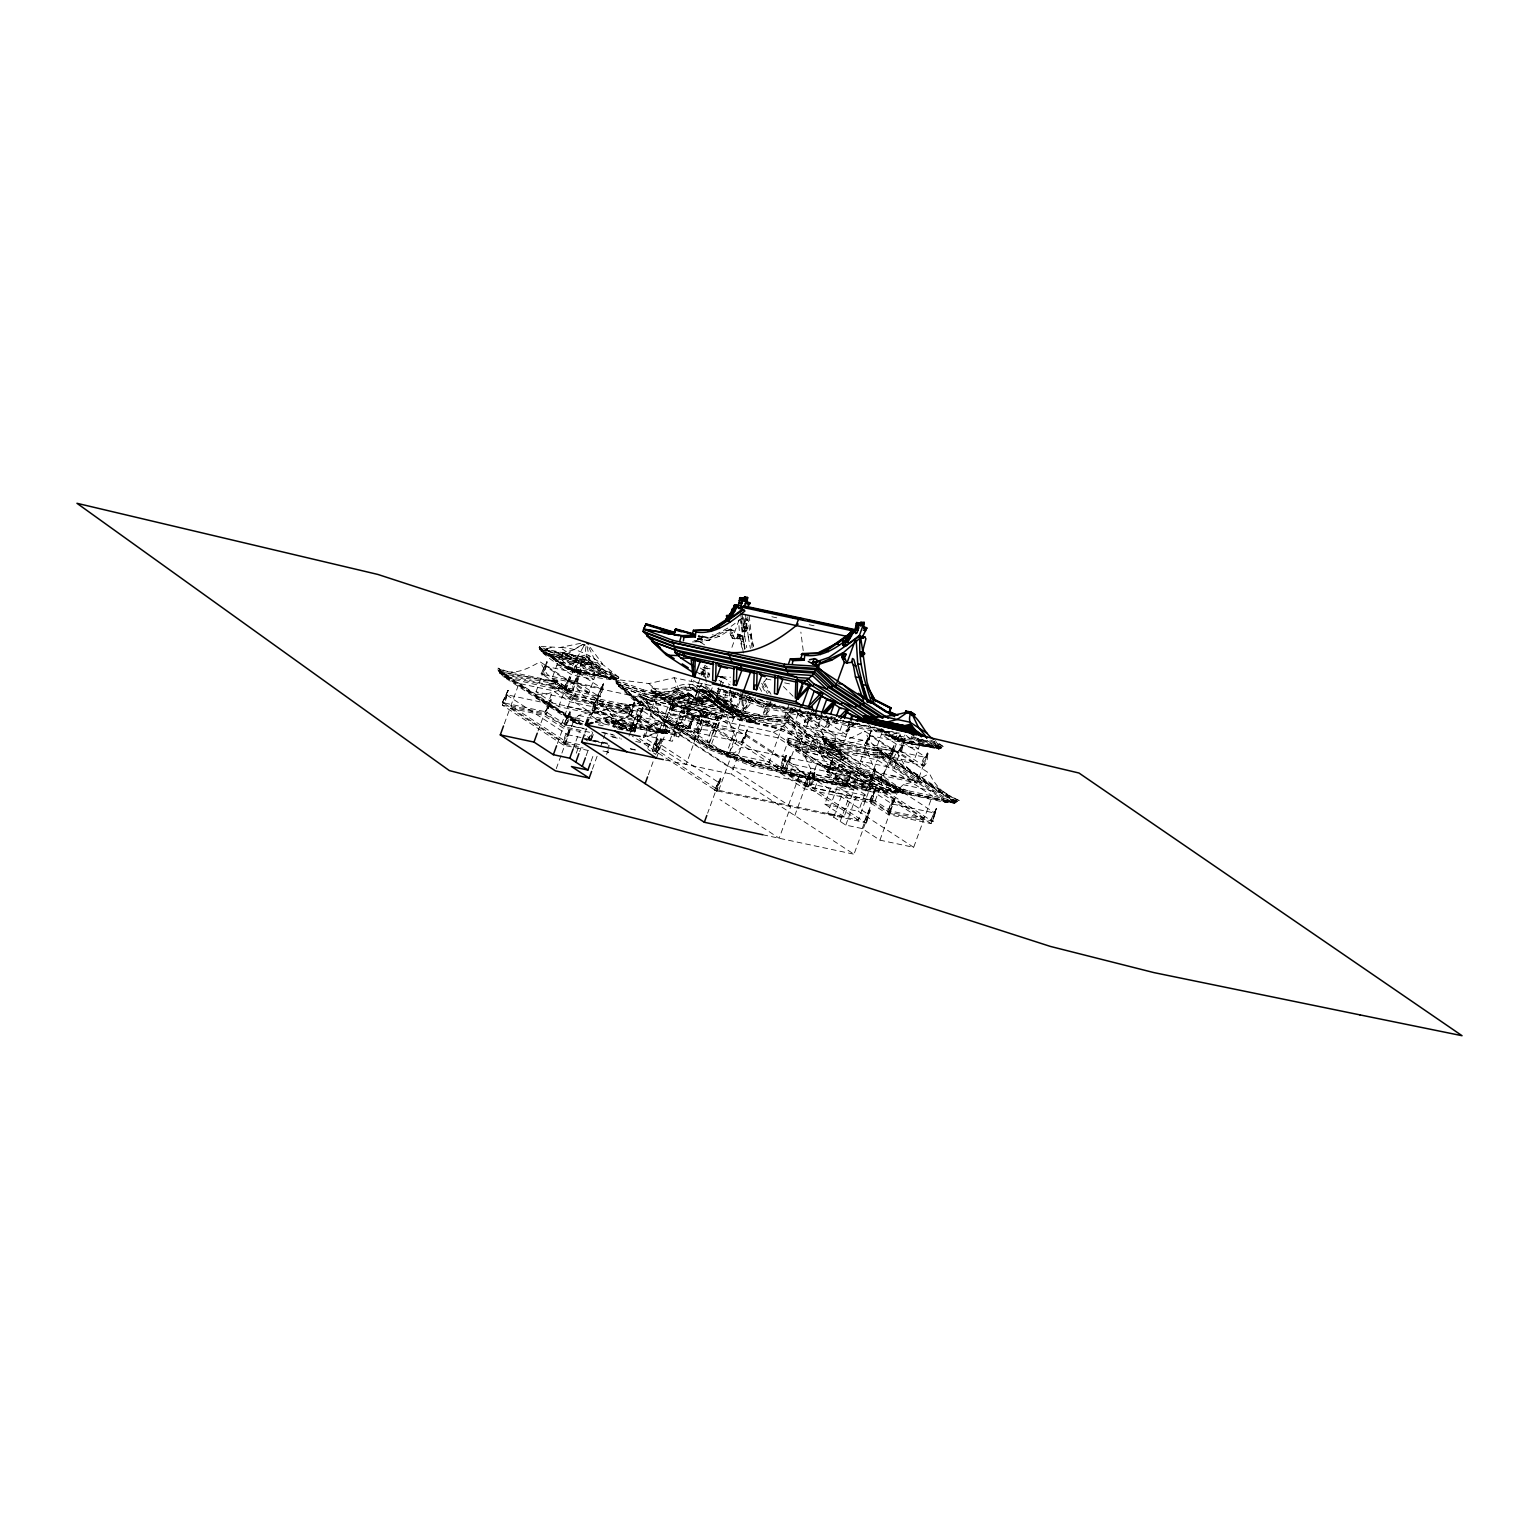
<?xml version="1.0" encoding="UTF-8"?>
<svg xmlns="http://www.w3.org/2000/svg" width="1539" height="1539" viewBox="0 0 1539 1539"><rect width="100%" height="100%" fill="white"/><g stroke="black" fill="none" stroke-linecap="round" stroke-linejoin="round"><path stroke-width="0.75" stroke-dasharray="5 3.75" d="M701.226 721.002L700.668 722.137M694.108 717.655L693.858 714.904L689.914 727.909L680.757 722.368L674.217 725.485L666.829 720.675L647.034 727.543L643.514 737.2L686.144 764.479L700.591 724.754L692.473 719.463L689.53 727.543L674.082 734.873L666.502 729.909L607.097 717.232L594.054 721.772M790.565 759.131L790.103 758.169M893.717 802.146L893.139 801.03L889.542 812.4L887.791 811.669L891.62 801.261L893.486 799.395L893.928 800.838L893.543 799.491M563.87 688.683L569.622 676.66L563.87 688.683L565.986 689.645L569.68 676.583L569.969 677.795M569.719 731.371L569.122 730.159L569.045 732.91M714.596 790.142L720.387 778.118L714.596 790.142L716.712 791.104L720.406 778.041L720.694 779.273M585.993 646.592C582.127 664.444 607.79 670.1 618.909 677.429L618.505 678.564L611.887 678.237L576.317 670.408L566.41 666.676L538.958 647.515L539.362 646.38L559.984 647.496L580.703 643.302M745.145 627.123C751.994 629.028 743.048 628.797 743.452 626.411L744.376 621.756L747.261 622.083L747.242 619.371M813.708 776.983L814.785 772.847L813.535 772.79M704.804 693.146A33.954 26.413 -56.9 0 1 718.309 702.804A50.749 39.475 -56.9 0 0 735.892 711.364L733.564 714.211A59.252 46.093 -56.9 0 1 713.038 702.457A20.276 15.775 -56.9 0 0 706.324 697.513L704.554 696.34L704.439 697.359L698.918 696.917L694.897 698.744L692.704 695.59L687.683 693.781L697.552 698.764L699.745 701.919L709.402 699.514L704.285 697.706L697.417 700.399L688.76 694.166M706.324 697.494L706.228 698.514L703.746 696.686M731.929 647.342L734.949 639.051L732.449 633.664L734.199 630.49L731.583 629.932L729.832 633.106L732.333 638.493L737.046 637.8L737.816 634.01L741.74 635.415L745.203 648.9M739.143 619.775L732.333 638.493L739.663 638.358L740.432 634.568M745.607 695.205L737.508 694.935L737.874 692.569M580.953 670.177L580.665 668.946L576.99 682.008L575.163 681.335L577.433 681.989L581.184 670.369M597.959 699.148L597.671 697.937M633.587 724.08L633.337 722.868L631.567 731.756M657.903 739.951L656.903 739.105L654.806 742.567M744.818 621.564L744.799 618.851L748.05 619.217M700.264 668.022L709.671 674.159L709.152 676.429L699.706 670.273M622.449 728.582L611.656 721.522L611.233 722.676L658.615 732.795L656.403 731.333L665.387 732.006L665.098 733.083L632.048 711.518L630.105 708.979L629.817 704.458L637.223 705.959L644.803 704.65L654.556 699.379L659.134 714L663.905 723.368L669.831 730.583L669.465 732.025L660.577 731.371L615.177 721.676L615.696 720.271L600.152 710.98L586.744 699.726L572.489 682.97L558.291 690.511L547.211 693.82L536.284 694.531L536.842 698.552L540.131 699.264L539.747 700.341L639.531 721.637L648.573 722.31L654.556 699.379L646.649 698.802L572.489 682.97L573.47 693.55L628.566 705.304L637.223 705.959M678.795 736.931L676.006 736.335L683.643 715.693L685.971 717.212L678.795 736.931L676.467 735.411L605.712 720.521L605.327 721.599L656.056 732.429L667.599 733.449L667.907 732.295L658.981 731.641L670.869 698.687C676.602 699.225 686.952 692.05 690.203 695.416L691.665 695.012L694.127 697.744M659.558 732.006L668.484 732.66L668.772 731.564L659.885 730.929L592.477 716.578L605.962 725.388M846.796 721.579L879.481 728.563L878.904 730.794L766.384 706.786L720.425 688.837L744.395 697.725L747.627 695.282M747.588 627.662L745.915 628.124L746.819 622.275L744.376 621.756M709.691 640.436L709.979 638.897M758.015 715.75L789.661 718.02L808.437 735.43L881.02 782.793L902.816 791.873C860.955 775.348 822.557 748.454 789.084 718.578L758.015 715.75L758.438 714.423L790.142 716.693L808.956 734.141L881.443 781.446L903.297 790.546L902.816 791.873C843.391 787.006 783.582 774.502 727.428 754.437C686.125 736.796 647.4 710.883 614.253 680.584L614.907 678.891L618.505 678.564L613.138 676.66L586.167 657.98L545.364 650.208L538.958 647.515L544.133 652.844L567.833 668.311L543.113 652.632L539.804 649.4L540.247 648.169M758.573 717.905L788.545 720.06L806.321 736.546L879 783.986L899.661 792.585C841.314 787.602 782.543 775.29 727.312 755.803C686.856 738.297 648.804 712.884 616.177 683.278L616.716 681.777C649.343 711.403 687.394 736.815 727.851 754.322C783.082 773.828 841.852 786.121 900.2 791.104L899.661 792.585C858.473 776.56 820.903 749.782 787.833 720.752L759.843 718.751L759.035 716.424L643.879 691.838L614.253 680.584L642.86 691.165L846.469 734.757L814.708 714.019M800.646 709.825L786.91 713.019L794.374 719.925L866.188 766.788L874.845 770.404L903.297 790.546L871.613 788.276L869.708 790.45L753.129 764.998L727.832 755.63L708.536 747.608L635.857 700.168L616.177 683.278L643.264 693.3L862.763 740.259L874.998 770.789L871.363 781.716L869.535 780.754L872.844 772.212M710.96 685.605L674.14 677.737L648.958 683.566L614.734 679.257L633.568 696.705L706.055 744.01L706.651 747.204L708.536 747.608L708.055 749.108L752.513 766.46L874.306 792.373L892.004 803.935L934.942 813.092L931.095 823.615L888.176 814.458L870.478 802.916L804.531 788.834L780.196 772.963L784.928 759.977L745.722 734.392L700.591 724.754M758.438 714.423L643.398 689.876L642.86 691.165L644.014 695.628L759.381 720.252L759.843 718.751L644.552 694.147L619.255 684.778L618.716 686.259L652.671 698.918L767.942 723.522L783.524 724.638L792.777 733.218L865.437 780.639L895.852 793.104L867.958 791.104L868.419 789.603L896.391 791.623L895.852 793.104L876.614 785.102L881.443 781.446M744.395 697.725L745.126 695.513M626.007 730.679L634.818 731.333C621.352 727.043 610.675 717.078 604.981 704.169L540.016 661.77C527.261 669.042 512.218 677.006 497.982 668.118L498.732 671.427L503.253 675.602L569.545 718.867L581.107 723.234M630.413 707.825C604.942 703.381 575.124 703.477 555.752 683.97L506.196 674.332L498.732 671.427L503.657 676.91L572.97 722.022L582.281 724.888M502.291 702.419L508.178 690.357L504.407 703.4L502.291 702.419L504.869 703.361L508.101 690.338L507.235 691.704M502.734 702.4L507.312 691.838M588.514 750.513L563.678 745.203L502.31 705.151L506.139 694.608L549.057 703.765L568.41 716.404L581.973 719.29M504.33 723.753L510.005 708.152L543.729 715.346L563.062 727.985L579.491 731.487L585.532 735.43M579.549 744.587L566.063 741.721L510.91 705.708L519.009 683.431L552.713 690.626L569.776 701.765L689.53 727.543M580.03 658.904L585.339 659.596L612.734 677.891L585.724 659.192L539.804 649.4L541.093 651.17C560.735 670.715 587.86 677.468 614.561 679.853L607.501 676.948L572.104 669.407L543.152 650.42L539.362 646.38L545.21 648.996L580.145 656.441L586.898 656.537L583.3 662.347L578.722 663.059L559.83 662.578L560.177 661.635L555.637 661.52L554.598 658.981L568.584 653.113L582.55 644.514L585.262 645.091L583.435 643.898L572.739 650.228L562.678 652.728L562.793 656.557L599.517 670.889L602.442 668.253L594.131 658.557L587.994 645.668M610.002 679.622L596.189 666.772C581.684 661.943 559.754 662.289 548.25 653.844L583.647 661.385L607.424 676.929L614.561 679.853M541.151 673.851L546.941 661.828L541.151 673.851L543.729 674.794L546.768 663.54L543.267 674.813M536.034 691.8L545.345 666.252L579.049 673.447L601.768 688.279L592.477 713.827L558.753 706.632L536.034 691.8L569.757 698.995L592.477 713.827M559.869 656.961L574.72 666.656L596.786 671.37L589.071 692.569L567.006 687.856L552.155 678.16L559.869 656.961L581.915 661.674L607.155 677.91L571.796 670.369L543.594 651.439M538.054 730.948L543.729 715.346M586.917 729.428L561.658 724.023L544.614 712.903L552.713 690.626M545.576 711.557L551.039 699.514L547.268 712.538C540.708 720.598 557.003 693.858 549.038 701.399M589.591 732.275L564.563 726.927L545.229 714.308L549.057 703.765M576.317 670.408L570.988 668.426L584.935 644.148M611.714 677.679L616.677 679.392L575.817 671.6L570.738 669.6L570.988 668.426M566.814 668.099L571.027 669.523L570.68 670.485L572.104 669.407L571.796 670.369L590.495 670.735L607.116 677.891L578.722 663.059L547.961 654.806L583.3 662.347L596.189 666.772M558.753 706.632L568.045 681.084L545.345 666.252M570.257 677.795L569.449 681.354M565.986 689.645L574.72 666.656M589.071 692.569L574.201 682.874L581.915 661.674M575.297 681.027L580.742 669.003L577.856 672.774M569.757 698.995L579.049 673.447M561.658 724.023L569.776 701.765M632.048 711.518L623.006 710.845L572.277 700.033L572.662 698.956L554.098 686.317L499.694 673.255L507.947 676.91L598.825 696.378L576.105 681.546L542.401 674.351L574.817 695.782L621.237 705.689L630.124 706.343M570.026 711.884C572.142 721.637 558.041 734.738 569.161 713.346M630.105 708.979L621.121 708.306L573.739 698.206L574.143 697.052M557.387 743.568L563.062 727.985M564.14 723.926L569.93 711.903L569.68 713.5M574.817 695.782L574.432 696.859L556.079 683.662L549.038 683.489M629.432 705.901L620.563 705.247L575.163 695.551L575.663 694.147L557.368 680.796L548.577 680.142L557.368 680.796L552.578 688.491L507.504 677.987L504.657 676.929L505.042 675.852L506.947 677.602L503.657 676.91M564.563 726.927L568.41 716.404M566.256 724.907L569.622 713.634M568.949 731.948C563.813 754.937 560.927 736.912 569.122 730.159M563.312 742.26L568.333 731.679M563.678 745.203L567.506 734.661L506.139 694.608M556.252 768.654L561.119 755.303M561.927 753.071L565.179 744.164L510.005 708.152M565.448 743.222L574.162 719.444L503.215 672.947L497.982 668.118L505.946 671.042L555.06 681.431L546.768 673.64L540.016 661.77M499.117 670.331L569.911 717.77L575.182 719.983L574.605 722.137L580.645 724.369L573.316 720.925L500.117 672.101M573.008 749.301L579.491 731.487M597.478 699.726C599.787 708.459 586.436 718.982 595.17 701.476M576.317 753.167L578.76 746.492M591.861 710.037L597.613 698.013L596.805 699.322M597.574 695.878L603.346 683.855L603.692 686.509L600.152 696.821L597.574 695.878L602.595 685.297M584.878 733.122L586.532 728.601M590.63 717.309L596.035 702.438L641.186 712.076L634.126 731.467M593.977 710.999L597.882 699.379M579.664 751.551L581.223 747.3M599.71 696.84L603.076 685.567M589.649 740.509L588.456 739.817L590.707 733.622M588.456 739.817L591.919 731.525M592.727 732.275L589.783 740.374L607.867 744.222M590.591 740.778L592.842 734.584M593.284 734.565L591.034 740.759L588.898 739.797M586.128 755.764L588.437 749.397M591.13 761.132L593.573 754.456M592.4 769.173L597.267 755.803M600.595 746.684L605.443 733.314M613.465 721.002L613.08 722.08L626.046 730.929M606.616 751.378L608.732 752.34L606.154 751.398L608.867 745.184M606.597 754.36L609.694 745.857M633.549 702.842C640.051 702.15 622.66 730.583 632.183 705.805M628.874 714.365L633.76 703.034M630.99 715.327L634.684 702.265M730.621 755.88L731.237 754.187L720.483 749.705L708.055 749.108L635.28 701.611L618.716 686.259L638.57 693.704L637.954 695.397L647.169 703.939L719.925 751.417L730.621 755.88L741.259 747.512L823.904 765.152L850.567 777.561L875.576 786.814L876.191 785.121L860.59 784.005L745.338 759.4L752.513 766.46M628.989 730.813L630.798 726.389M629.432 730.794L633.26 722.926L630.932 726.658M630.548 730.025L641.955 698.648L781.523 728.428L870.497 786.506L858.281 820.075L718.732 790.296L639.628 738.682M629.028 736.008L636.338 715.962L659.058 730.794L651.747 750.84M631.105 731.775L633.51 724.292M632.471 731.429L634.299 727.004M632.933 731.41L635.992 724.984M642.533 709.229C644.072 707.363 642.34 707.863 642.879 709.671C640.859 728.678 631.683 718.905 642.013 709.094M636.992 719.675L642.802 707.574M634.607 732.391L636.473 725.273L635.049 732.372M639.108 720.637L642.494 709.364M674.14 677.737L687.337 710.652L701.784 683.643L756.13 718.925L755.13 721.695L753.302 721.425A54.5 42.399 -56.9 0 1 736.027 712.846A33.954 26.413 -56.9 0 0 722.58 703.15L712.057 700.88A33.954 26.413 -56.9 0 0 693.974 703.823A54.5 42.399 -56.9 0 1 673.409 704.343L650.997 690.395L651.997 687.625A54.538 42.438 -56.9 0 0 674.313 687.587A33.954 26.413 -56.9 0 1 692.377 684.643L702.919 686.856L723.599 700.341L728.736 685.971M733.584 708.075L754.302 721.579L753.167 722.676A50.749 39.475 -56.9 0 1 735.565 714.115A33.954 26.413 -56.9 0 0 722.099 704.439L711.576 702.169A33.954 26.413 -56.9 0 0 693.512 705.112A50.749 39.475 -56.9 0 1 672.678 705.478L651.901 692.204L652.344 690.973M690.549 695.339L690.049 694.031A20.276 15.775 -56.9 0 0 680.95 695.59A59.252 46.093 -56.9 0 1 655.46 697.513L652.786 695.282L653.594 693.031A50.749 39.475 -56.9 0 0 674.448 692.704M655.441 697.533L655.383 694.204A50.749 39.475 -56.9 0 0 676.217 693.858A33.954 26.413 -56.9 0 1 694.281 690.915L704.824 693.127M666.829 720.675L668.08 720.925L648.285 727.812L644.764 737.47L666.502 729.909M647.765 748.377L649.246 744.337L659.577 743.914L718.79 782.562L707.613 813.227M657.576 738.797L652.247 750.801C658.73 751.417 659.769 727.081 653.94 751.782L652.113 751.128M668.33 712.422L661.154 732.141L663.482 733.661L670.658 713.942L668.33 712.422L683.181 716.616L670.658 713.942M705.074 718.117L706.959 712.942L704.631 711.422L702.284 717.52L687.048 714.269L688.914 709.094L686.586 707.574L684.259 713.673L669.407 709.479L671.293 704.304L717.136 714.096L716.462 718.213L717.54 718.925L719.463 715.616L717.597 720.771L702.746 716.597L717.597 720.771M671.658 703.881L672.678 701.111A54.538 42.438 -56.9 0 0 694.993 701.091A33.954 26.413 -56.9 0 1 713.057 698.129L723.599 700.341M663.482 733.661L661.193 733.18L673.197 700.207C678.93 700.745 689.28 693.57 692.531 696.936M670.619 708.421L675.621 705.535L676.698 706.228L671.697 709.133L670.619 708.421L671.293 704.304M659.981 739.913C666.368 738.874 649.208 767.749 658.615 742.875M672.043 705.343L672.485 704.112L651.767 690.607M655.306 751.436L660.193 740.124M671.697 709.133L673.043 705.439L686.125 708.498L683.797 706.978L681.912 712.134L684.259 713.673M648.361 774.713L654.037 759.112M659.577 743.914L655.729 754.437L648.246 749.551M671.735 710.999L673.043 705.439M657.422 752.417L661.193 739.374L658.75 743.164M656.441 758.131L667.945 726.504M670.311 723.484L669.811 720.367L692.319 713.923L727.12 700.187L715.904 730.987L683.547 727.678L684.162 726.004L671.658 725.369L672.197 723.888M680.103 707.421L682.393 709.017M853.145 716.443L843.622 742.567L739.643 720.367L688.972 687.279L691.8 679.488M669.811 740.778L682.027 707.209M685.548 708.113L684.201 711.807L681.623 710.768L681.739 709.171M680.854 715.096L673.678 734.815L676.006 736.335M684.201 711.807L683.124 711.095L684.47 707.421M692.011 709.498L686.99 712.403L685.913 711.691L687.26 708.017M686.99 712.403L688.337 708.709L704.169 712.345L701.842 710.826L699.956 716.001L702.284 717.52M685.913 711.691L688.972 709.941L691.684 710.364M698.225 683.662L700.437 677.564M701.188 675.525L704.881 665.367L710.268 668.869L702.996 667.31L703.765 674.409M697.167 688.856L696.705 690.126L716.847 703.285L718.328 699.225L697.667 685.74L696.648 688.51L735.565 714.115M690.607 709.671L692.588 709.883M705.016 698.187L702.207 699.11L700.687 698.071L699.11 699.591L695.224 697.244L697.186 699.745M694.897 698.744L697.783 690.838M699.552 691.992L696.667 699.918L699.11 699.591M697.417 700.399L694.204 709.21L696.551 710.729L699.745 701.919L693.57 697.956M688.087 726.966L693.031 716.328L688.741 727.024L672.832 734.603L665.252 729.64L643.514 737.2M707.151 677.449L709.479 671.004M689.914 727.909L694.666 715.885L692.338 714.365L691.261 717.328L693.589 718.848M703.573 711.961L702.246 715.654L698.514 711.364L700.495 711.557M699.918 711.191L698.514 711.364M710.729 637.762L730.275 629.085L734.199 630.49M701.091 715.404L699.726 712.249L700.803 712.942M683.643 715.693L698.879 718.944L691.704 738.662L694.493 739.259M702.246 715.654L701.168 714.942L702.496 711.268M725.081 630.778L732.891 629.643M710.729 691.838L712.211 687.76M701.303 720.791C706.574 733.545 687.106 740.413 702.073 720.233M701.669 719.54L694.031 740.182L696.821 740.778L703.996 721.06L701.669 719.54L716.52 723.734L709.344 743.452L711.614 743.933L723.619 710.96L707.074 697.994M703.958 715.539L705.478 715.866L709.344 712.73L710.422 713.423L706.555 716.578L705.035 716.251L703.958 715.539L705.304 711.864M698.052 733.218L702.034 720.252M705.035 716.251L706.382 712.557L719.463 715.616M718.867 687.741L717.309 692.031L719.386 693.396L720.945 689.106M719.656 685.605L722.772 677.025L717.309 675.871M743.414 652.978L741.336 641.378L737.816 634.01M714.308 703.823L718.347 692.704L717.828 687.971M707.594 724.946L711.749 713.538L800.722 771.616L788.507 805.186M721.733 686.952L724.85 678.391L717.559 676.833M740.567 612.368L742.606 631.048L745.472 628.489M716.404 718.675L714.134 713.75L717.54 718.925M742.991 631.298L745.434 631.817L747.916 629.009M709.344 743.452L706.997 741.933L714.192 722.214M715.25 719.252L717.136 714.096M735.007 692.973L731.891 701.553L730.14 700.418L733.257 691.838M753.802 722.811L733.16 708.267A54.5 42.399 -56.9 0 1 715.885 699.687A33.954 26.413 -56.9 0 0 702.419 690.011L691.377 687.375A33.954 26.413 -56.9 0 0 673.312 690.338A54.5 42.399 -56.9 0 1 652.728 690.857M736.065 708.363L741.99 692.088M883.482 729.717L764.056 705.266L741.317 696.628L740.432 699.091L762.978 707.651L875.903 731.737L900.988 733.353M743.106 692.454L731.91 723.253L709.691 712.903L710.306 711.23L701.669 707.921L700.918 702.15L717.328 699.937L738.816 693.704M755.784 697.821L745.415 709.614L743.683 709.248L742.644 708.575L747.338 695.705M739.643 720.367L749.147 694.243M729.236 753.456L741.452 719.886M745.415 709.614L750.878 694.608M720.983 779.253L716.712 791.104M718.732 790.296L730.948 756.726L641.955 698.648M741.356 741.894L747.204 729.871L743.818 742.914L741.356 741.894L743.818 742.914M741.99 741.952L747.184 729.89L743.183 742.837M794.797 815.574L809.264 775.848L868.477 814.497L854.01 854.222L731.275 774.098L745.722 734.392M775.098 703.939L766.21 714.058L763.306 713.442L767.211 702.727M766.21 714.058L770.885 701.188M752.59 766.48L756.572 763.729L706.055 744.01M795.894 708.382L787.006 718.501L784.101 717.886L789.565 702.881M858.281 820.075L769.288 762.017L781.523 728.428M787.006 718.501L790.911 707.786M801.146 705.343L782.582 756.342L810.226 778.792L810.764 777.31L813.612 777.33M785.89 757.015C781.1 779.427 777.503 762.921 786.294 755.418M780.465 767.422L786.179 755.437M782.293 768.384L786.294 755.476L786.025 757.169M784.544 768.423L790.296 756.438L784.544 768.423L787.006 769.442L785.179 768.48M786.371 769.365L790.315 756.38L789.969 757.996M860.551 763.825L793.989 749.608L785.89 771.885L808.61 786.718L875.172 800.915L890.562 810.976L924.285 818.171L932.384 795.894L877.23 759.9L843.507 752.706L835.408 774.963L852.452 786.102L860.551 763.825L843.507 752.706M817.613 711.018L807.244 722.811L804.358 722.195L808.264 711.48M807.244 722.811L811.938 709.96M790.527 772.52L793.47 764.441L849.99 776.502L846.161 787.025L780.196 772.963M818.286 726.023L822.326 714.904M804.801 783.293L810.649 771.289L804.801 783.293L807.263 784.313L810.226 772.886L806.628 784.255M835.446 718.828L828.059 727.254L825.154 726.639L829.059 715.924M827.54 722.407L829.021 718.328M823.615 739.605L823.23 740.682L827.751 744.857L841.583 753.879L841.968 752.802L821.961 738.797L822.48 737.373C836.716 746.261 851.779 738.297 864.514 731.025L929.479 773.424C935.193 786.352 945.85 796.298 959.336 800.588L958.816 802.011L950.063 801.377L907.317 792.258L954.757 803.281L957.046 801.492L958.816 802.011L952.795 799.491L866.899 743.606L900.604 750.801L923.323 765.633L832.445 746.184L824.192 742.51L823.23 740.682L830.694 743.587M828.059 727.254L831.945 716.539M814.727 772.289C815.381 788.891 801.492 790.026 814.689 772.27M808.61 786.718L816.709 764.441L793.989 749.608M813.458 773.001L812.515 776.098M810.707 785.256L814.093 776.002L805.282 757.342L793.797 725.542M837.312 719.252L834.138 722.599L835.869 723.753L837.428 719.463M814.862 788.41L817.805 780.311L809.264 775.848M840.044 730.563L843.757 720.387M826.674 771.616L832.503 759.593L828.501 772.559L826.674 771.616L828.501 772.559M827.309 771.674L832.522 759.593L832.099 761.189M846.161 787.025L826.809 774.406L830.637 763.863L873.556 773.04L934.942 813.092M829.136 772.636L832.233 761.363M855.626 723.041L847.681 731.448L845.95 731.083L851.413 716.077M855.068 723.022L847.681 731.448L846.642 730.775L849.759 722.195M841.968 752.802L794.855 742.452L840.256 752.129L840.775 750.724L822.48 737.373L830.464 740.297L879.577 750.686L881.885 750.051L887.118 754.88L953.257 798.048M844.122 816.767L824.789 804.147L834.523 777.407L868.227 784.601L923.4 820.614L913.666 847.335L879.942 840.14L862.244 828.598L845.815 825.096L827.693 813.265L837.428 786.544L853.856 790.046L844.122 816.767L827.693 813.265M842.66 760.266L845.2 757.804L830.271 743.356L809.783 717.828L798.568 748.627L828.501 758.612L829.117 756.938L840.236 761.343M787.583 741.356L788.795 744.972L796.99 747.992L847.72 758.823L848.104 757.746L828.598 745.049L821.961 738.797L830.56 742.144L880.981 751.84L885.541 756.053L951.756 799.28L957.046 801.492L949.39 800.934M845.527 783.947L851.356 771.943L847.354 784.89L845.527 783.947L847.354 784.89M833.734 817.209L842.237 793.874L848.682 798.087L840.198 821.422M846.161 784.005L851.336 771.905L847.989 784.967M865.457 743.01L871.286 731.006L867.284 743.972L865.457 743.01L867.284 743.972M866.091 743.087L871.305 731.006L867.919 744.049M860.551 761.074L869.843 735.527L903.547 742.721L926.266 757.534L916.975 783.082L883.251 775.887L860.551 761.074L894.255 768.269L916.975 783.082M845.815 825.096L855.549 798.356L837.428 786.544M880.135 730.775L879.462 729.621C896.737 743.683 920.053 745.434 941.175 748.666L943.426 746.684L935.289 740.605M917.571 738.201L921.284 740.625L913.57 761.824L891.523 757.111L876.653 747.415L882.886 730.294M884.675 730.89L884.329 731.833L893.774 732.064M913.666 847.335L858.493 811.342L868.227 784.601M924.285 818.171L869.112 782.158L877.23 759.9M869.535 780.754C874.768 763.844 879 767.942 871.363 781.716M874.441 770.077L873.44 770.577M931.095 823.615L869.727 783.563L873.556 773.04M874.902 770.481L875.383 768.731L874.229 769.846M869.843 799.818L875.672 787.814L871.67 800.78L869.843 799.818L871.67 800.78M870.497 799.895L875.71 787.795M875.653 787.872L872.305 800.838M870.478 802.916L874.306 792.373M865.918 822.961L869.516 811.592L866.553 823.019L864.091 821.999L868.669 810.707M847.72 758.823L824.192 742.51L878.596 755.572L946.87 800.646L954.757 803.281L905.144 793.624L899.122 791.412L899.699 789.257L893.389 786.814L880.289 778.253L897.006 752.225L822.846 736.392L815.689 733.776L804.012 738.624L795.432 739.72L787.468 738.124L787.025 740.99L795.682 744.337L843.006 754.437L842.583 755.591L795.201 745.472L787.064 742.471M862.244 828.598L871.978 801.877L855.549 798.356M929.768 740.778L943.003 747.839L901.354 740.028L895.486 737.681L899.122 732.006M949.082 801.569L945.542 802.435L902.47 793.239L880.096 780.061L880.5 778.907L902.912 792.181L956.642 802.569L951.41 800.376L880.577 752.917L872.979 752.359L880.27 753.225L955.18 802.127L945.889 801.338M890.004 758.804L893.986 745.819L890.639 758.862L888.176 757.842L893.909 745.799M881.866 729.698L895.698 737.643C903.835 745.896 928.113 744.838 941.175 748.666L926.343 740.49M888.176 757.842L892.986 747.396M868.881 810.303C870.208 809.033 870.228 813.746 869.92 810.053M883.251 775.887L892.562 750.339L869.843 735.527M936.212 746.934L939.406 748.146L939.059 749.108L899.238 741.356L896.602 738.662L896.314 739.624L931.595 747.165L931.999 746.203L896.698 738.701L881.385 728.64M875.172 800.915L883.271 778.657L816.709 764.441M891.523 757.111L899.238 735.931L895.506 733.507M913.57 761.824L898.699 752.129L904.932 735.007M899.815 750.282L904.99 738.201L901.008 751.167L899.18 750.205L901.008 751.167M894.255 768.269L903.547 742.721M901.642 751.244L904.932 738.162L903.085 740.047M887.714 811.438L893.428 799.453M888.176 814.458L892.004 803.935M879.942 840.14L889.677 813.419L871.978 801.877M890.562 810.976L898.68 788.699L880.808 776.849L835.465 767.172L827.501 764.248L822.115 757.13L818.363 747.992L815.689 733.776L805.32 755.764L813.515 758.765L913.3 780.061L919.668 777.888L920.187 776.464L911.319 771.52L904.066 764.306L897.006 752.225C860.051 760.304 822.961 746.8 787.468 738.124M889.542 812.4L893.139 803.762M907.317 792.258L899.411 789.334L899.93 787.91L903.162 784.698L915.59 781.177L929.479 773.424M925.362 740.798L931.595 747.165L919.726 739.393L920.072 738.451L924.035 740.144L939.059 749.108L931.884 746.203L920.072 738.451M927.44 754.783C927.959 771.616 915.032 767.095 926.92 754.514C926.42 751.648 929.691 754.206 927.305 754.629M921.899 765.037L927.613 753.052M923.708 765.999L927.69 753.09M932.384 821.537L936.366 808.552L933.019 821.614L930.556 820.595L935.597 810.053M930.556 820.595L936.289 808.61L935.481 809.956M633.568 696.705L633.972 699.764L635.857 700.168L635.28 701.611L647.842 702.284L638.57 693.704M808.956 734.141L803.839 737.585L931.98 821.172L889.061 812.015L871.363 800.472L805.416 786.391L708.306 722.964M822.345 765.499L821.845 766.537L830.04 769.558L880.77 780.388L881.174 779.311L830.483 768.5L822.345 765.499L832.714 769.942L880.096 780.061M824.558 766.941L825.096 765.845L833.176 768.807M880.289 778.253L825.096 765.845M834.888 768.577L826.847 765.614L827.501 764.248M809.918 712.384L770.385 703.958L769.404 705.939L744.838 696.628M687.683 693.781L688.26 692.858L694.724 697.013M766.788 678.333L764.21 681.931L763.748 680.815L771.001 694.32M867.727 813.804L869.92 809.995M752.456 716.712L697.321 717.174L724.811 710.826L736.892 740.971L727.909 753.11L727.293 757.13L731.237 754.187M595.304 701.746L596.882 699.456M632.317 706.074L634.626 702.342M634.434 727.274L636.877 723.503L644.379 728.524L659.827 721.214L790.68 806.609L779.176 838.236L719.963 799.587M752.571 699.129L743.683 709.248L742.394 697.417M763.306 713.442L772.193 703.323M784.101 717.886L794.47 706.074M804.358 722.195L811.765 713.769M825.154 726.639L832.561 718.213M845.95 731.083L853.356 722.637M835.869 723.753L839.063 720.387M846.642 730.775L853.01 724.042M900.45 735.219L896.275 739.605L879.481 728.563M604.981 704.169L591.091 711.922L578.664 715.443L575.432 718.655L574.913 720.079L582.127 722.541M828.155 746.165L831.445 746.857L829.559 745.107L829.155 746.203L832.003 747.242L877.095 757.746L881.885 750.051L873.075 749.397L879.577 750.686L871.266 742.895L864.514 731.025M636.511 725.119L636.78 723.465L635.915 724.85M743.568 696.705L740.432 699.091L717.463 688.395M896.602 738.662L895.179 739.74L892.024 738.528L874.19 726.889M742.144 618.101L731.217 626.258L709.614 637.858M709.383 640.647L697.359 638.839M658.134 740.144L657.692 738.835M701.996 638.012L696.032 640.051L700.822 642.436L719.598 636.28L727.697 631.336M623.853 710.229L617.293 713.327L609.906 708.517L588.86 715.135L608.655 708.248L616.042 713.076L623.853 710.229L631.356 715.135L615.927 722.445M697.648 732.853L682.008 722.637L674.217 725.485M647.169 703.939L662.636 705.535L637.954 695.397L662.636 705.535L690.569 714.442L773.232 732.083L777.907 730.14L787.275 722.233L790.142 716.693L786.91 713.019M704.554 696.359A20.276 15.775 -56.9 0 1 711.287 701.284A59.252 46.093 -56.9 0 0 731.794 713.019L734.103 710.229A50.749 39.475 -56.9 0 1 716.501 701.669A33.954 26.413 -56.9 0 0 703.034 691.992L692.512 689.722A33.954 26.413 -56.9 0 0 674.448 692.665M897.141 732.776L891.196 735.046C907.856 741.298 925.632 745.78 943.426 746.684L930.864 740.067M695.628 640.917L701.842 638.608M543.152 650.42L551.347 647.553L545.21 648.996M595.304 722.022L608.347 717.501L628.278 730.236L615.177 721.676M621.583 728.851L636.857 723.522L636.646 725.119M698.687 637.3L702.669 635.934M698.206 641.878L702.38 640.513M575.182 719.983L568.891 717.559L502.657 674.332L497.463 669.523L506.062 672.889L556.483 682.585L575.163 695.551M574.797 721.079L569.545 718.867M577.971 723.984L570.026 720.214L573.316 720.925M900.026 791.104L894.525 789.488L897.833 790.18M899.622 792.2L902.47 793.239M603.115 685.432L603.423 683.797L602.653 685.144M580.145 656.441L585.897 654.941L590.668 660.558M546.691 663.405L546.961 661.751L546.826 663.405M862.763 740.259L835.273 746.627L835.119 734.353L794.182 707.651M569.892 711.903L569.084 713.23M642.763 707.632L641.936 708.96M569.084 730.236L568.257 731.544M597.536 699.591L597.728 698.052M893.89 745.857L893.101 747.223M628.566 705.304L636.396 704.035L646.649 698.802L650.728 713.384L655.248 722.734L661.02 729.948L669.831 730.583M693.57 696.648L691.242 695.128L695.224 697.244M692.415 641.955L699.264 641.686L694.07 640.628M577.221 669.888L574.624 662.751L566.698 665.791C583.358 672.024 601.133 676.525 618.909 677.429C601.537 663.213 583.877 647.957 559.984 647.496L577.183 658.73M567.525 669.273L572.027 669.369M892.024 738.528L896.544 738.624M911.338 736.546L931.576 747.127L914.993 739.99L896.237 739.605L888.773 731.737M543.748 653.767L548.346 653.863L541.093 651.17L548.25 653.844M547.942 654.806L566.968 655.364L583.319 662.366M723.118 692.088L731.544 692.358M699.052 673.774L709.671 674.159M721.079 676.871L730.602 677.218M545.364 650.208L586.474 657.672L613.926 676.833M545.152 652.786L584.993 660.539L611.406 678.641M575.817 671.6L614.907 678.891M941.637 747.435L936.405 747.492M892.254 731.641L878.904 730.794L876.595 729.274L875.903 731.737L868.689 724.58M651.978 700.591L767.403 725.235L782.909 726.331L792.123 734.873L864.88 782.37L875.576 786.814L860.07 785.698L850.567 777.561L864.88 782.37M506.062 672.889L556.849 682.2L562.062 687.01M548.692 684.643L555.348 685.124L573.739 698.206M550.558 687.183L553.713 687.414L572.277 700.033M621.006 703.823L629.817 704.458M629.836 707.44L621.487 707.151M572.662 698.956L623.333 709.768L632.337 710.422M830.56 742.144L881.366 751.474L886.56 756.265L885.541 756.053M873.19 753.898L879.846 754.379L950.179 801.357M875.075 756.438L878.211 756.669L948.101 802.8M719.925 751.417L735.296 752.956L744.645 761.074L871.613 788.276M696.224 732.256L698.687 733.276M808.879 784.294L811.342 785.313M864.091 821.999L866.553 823.019M697.975 638.416L702.65 639.224M697.667 638.627L702.342 639.435M795.451 741.048L803.281 742.606L811.63 741.432L822.846 736.392L825.962 750.782L829.963 760.016L835.465 767.172M771.866 616.754L778.869 618.255M809.168 624.719L816.17 626.219M745.107 620.14L747.55 620.659M744.626 623.391L747.069 623.911M744.222 624.776L746.665 625.296M743.452 626.411L745.896 626.931M745.53 627.758L747.973 628.297M743.472 627.604L745.915 628.124M743.895 627.989L747.473 628.797M744.626 628.739L747.069 629.259M744.01 630.432L746.453 630.952M742.606 631.048L745.434 631.817M729.909 630.105L732.526 630.663M753.494 646.688L751.128 634.78L747.819 634.722L750.378 648.438M730.256 631.971L732.872 632.529M739.124 634.857L741.74 635.415M729.832 633.106L732.449 633.664M742.164 614.6L744.741 636.684L748.377 637.454L745.261 612.83M738.758 635.876L741.375 636.434M730.371 634.934L732.987 635.492M737.45 636.665L740.067 637.223M737.046 637.8L743.087 639.32L745.28 648.573M735.642 638.377L738.258 638.935M716.982 635.722L719.598 636.28M712.191 634.799L715.827 635.569M741.336 641.378L743.933 641.936M766.056 678.872L772.251 680.2M784.659 682.854L790.854 684.162M702.996 667.31L710.191 669.619M718.347 676.544L723.811 677.699M543.113 652.632L544.133 652.844M588.013 662.212L589.033 662.424M771.02 702.592L747.031 696.224M812.246 712.884L819.229 714.365M835.504 717.847L826.193 715.866L825.443 717.905L823.442 716.597L822.634 718.79L820.325 717.27L819.441 719.694L810.918 711.114M688.972 687.279L834.792 718.521M848.355 721.406L859.666 723.83M844.449 721.079L767.384 704.631L745.549 696.359M740.163 716.135L701.976 691.261L691.434 689.01A33.954 26.413 -56.9 0 0 673.37 691.954A50.749 39.475 -56.9 0 1 652.536 692.319L651.901 692.204M881.501 729.871L767.384 704.631L766.384 706.786L764.056 705.266L762.978 707.651L754.591 699.091L753.379 701.13L749.07 696.744M899.238 735.931L921.284 740.625M937.636 745.915L930.556 740.952M891.312 737.354L899.238 741.356M733.661 709.652L753.167 722.676M568.045 681.084L601.768 688.279M892.562 750.339L926.266 757.534M552.155 678.16L574.201 682.874M876.653 747.415L898.699 752.129M681.623 710.768L683.124 711.095M700.014 714.712L701.168 714.942M715.327 717.982L716.462 718.213M830.117 743.222L873.556 752.744M669.407 709.479L681.912 712.134M699.956 716.001L684.72 712.73L687.048 714.269M502.657 674.332L503.676 674.544M828.174 743.799L827.155 743.587L840.256 752.129M556.002 688.068L559.292 688.779M880.5 757.342L883.809 758.034M552.578 688.491L555.579 689.126M877.095 757.746L880.077 758.381M685.971 717.212L701.207 720.464L698.879 718.944M703.996 721.06L716.52 723.734M789.295 743.933L797.433 746.915L848.104 757.746M680.757 722.368L682.008 722.637M608.655 708.248L609.906 708.517M616.042 713.076L617.293 713.327M566.929 706.69L606.539 715.135M891.427 775.945L931.037 784.39M661.02 729.948L615.696 720.271L628.758 728.793M647.034 727.543L648.285 727.812M706.997 741.933L709.287 742.414L721.291 709.441L718.097 707.094M578.664 715.443L621.044 724.484L634.818 731.333M903.162 784.698L945.542 793.739L959.336 800.588L950.525 799.953L898.68 788.699M595.535 722.195L624.911 728.466L635.241 728.024L596.035 702.438M870.612 781.119L827.693 771.962L847.046 784.582L781.1 770.52M568.891 717.559L569.911 717.77M893.389 786.814L894.409 787.025L880.616 778.022L880.231 779.1L894.063 788.122L905.605 792.489M951.756 799.28L952.795 799.491M510.91 705.708L544.614 712.903M835.408 774.963L869.112 782.158M574.162 719.444L583.166 721.368M598.305 724.773L604.712 726.139M617.485 728.87L623.891 730.236M643.11 735.065L672.351 741.317L680.43 719.155L734.757 730.736L726.697 752.917L769.288 762.017M502.31 705.151L545.229 714.308M826.809 774.406L869.727 783.563M578.414 722.907L582.704 723.83M572.97 722.022L575.952 722.657M897.468 791.277L900.45 791.931M943.522 801.107L948.678 802.665L943.522 801.107L945.542 802.435M730.948 756.726L870.497 786.506M583.55 728.351L565.467 724.484L546.114 711.864L503.195 702.707L564.563 742.76L578.125 745.646M601.634 732.198L612.926 734.622M602.98 732.853L614.446 735.296M610.81 736.142L619.851 738.066M635.684 741.452L649.246 744.337M612.33 737.123L621.429 739.066M567.506 734.661L583.319 738.047M585.57 738.528L608.174 743.337M584.378 738.855L607.328 743.76M630.278 748.647L637.165 750.128M630.471 749.051L637.261 750.493M665.579 760.074L731.275 774.098M602.961 750.955L607.482 751.917M565.179 744.164L583.146 747.992M889.677 813.419L923.4 820.614M824.789 804.147L858.493 811.342M762.805 834.754L854.01 854.222M650.997 690.395L653.248 691.223A54.5 42.399 -56.9 0 0 673.832 690.703A33.954 26.413 -56.9 0 1 691.896 687.76M698.437 635.665L703.054 636.954M698.687 635.973L703.304 637.261M698.071 636.396L702.688 637.685M541.593 673.832L543.729 674.794M598.017 695.859L600.152 696.821M564.313 688.664L566.429 689.626M629.316 714.346L631.432 715.308M637.435 719.636L639.57 720.618M592.303 710.018L594.42 710.98M564.582 723.907L566.698 724.888M655.749 751.417L657.865 752.379M563.755 742.24L565.89 743.202M715.039 790.123L717.174 791.084M922.534 765.114L924.362 766.056M888.811 757.919L890.639 758.862M792.123 734.873L767.403 725.235M870.17 780.831L871.997 781.774M688.741 727.024L690.569 727.985M781.1 767.499L782.928 768.442M931.191 820.653L933.019 821.614M805.436 783.37L807.263 784.313M888.349 811.515L890.177 812.457M709.402 699.514L723.619 710.96M580.434 660.308L583.55 661.385M786.814 739.49L795.548 742.895M907.895 790.854L893.851 785.371M583.396 721.599L569.353 716.116M614.734 679.257L643.398 689.876M759.939 699.976L770.385 703.958M643.937 695.609L652.671 698.918M613.138 676.66L617.12 678.18L611.887 678.237M767.942 723.522L759.381 720.252L787.275 722.233L803.839 737.585L792.777 733.218M541.439 650.228L602.73 664.175L589.822 646.861L587.109 646.284L589.956 661.462L594.689 673.62L593.4 675.352L589.783 673.197L589.456 674.14L578.722 663.059L571.777 670.331L561.273 659.327M865.437 780.639L876.614 785.102M735.161 692.261L739.182 693.877M729.236 690.434L740.374 694.935M736.892 740.971L728.236 737.354L651.997 687.625M583.704 661.443L587.629 663.117M913.531 736.739L919.726 739.393M935.924 747.896L931.922 746.184L934.519 748.877M784.928 759.977L793.47 764.441M927.363 740.701L937.251 747.146M911.069 737.431L914.993 739.99M730.275 629.085L731.583 629.932M880.481 729.832L892.331 737.566M878.346 749.993L944.292 793.047M700.822 642.436L704.612 644.899M792.951 709.479L843.622 742.567M830.214 744.722L832.445 746.184M722.772 677.025L730.217 681.892M728.332 683.855L730.063 684.99M719.059 680.296L722.83 682.758M733.718 692.473L737.508 694.935M700.764 672.081L708.729 677.275M701.053 673.505L707.055 677.41M695.705 671.196L705.747 677.756M830.637 763.863L849.99 776.502M704.804 683.874L706.555 685.009M709.498 689.549L730.159 703.034M795.201 745.472L797.433 746.915M830.483 768.5L832.714 769.942M773.232 732.083L823.904 765.152M693.416 680.527L742.491 712.557M796.99 747.992L830.04 769.558M702.919 686.894A33.954 26.413 -56.9 0 1 716.404 696.551L755.13 721.695M720.502 699.86L741.163 713.346M708.479 692.319L729.159 705.805M728.697 707.094L701.919 689.626A33.954 26.413 -56.9 0 1 715.385 699.322L736.046 712.826M692.396 684.605L713.057 698.09M834.523 777.407L853.856 790.046M720.579 705.016L740.721 718.155M731.794 713.038L733.564 714.211M707.767 697.84L713.75 701.842M691.377 687.375L714.789 702.784M712.942 701.803L715.712 703.862M711.287 701.284L713.057 702.438M713.807 702.938L716.135 704.458M706.266 698.34L708.594 699.86M702.496 696.551L708.094 700.418M716.578 705.785L718.925 707.305M698.918 696.917L704.535 700.63M698.552 697.917L700.322 699.072M701.072 699.552L703.4 701.072M697.436 698.187L699.206 699.341M699.956 699.822L702.284 701.342M699.86 700.072L702.188 701.592M688.722 693.473L690.492 694.647M696.59 698.591L698.36 699.764M699.11 700.245L701.438 701.765M690.049 694.435L693.435 696.917M694.185 697.398L696.513 698.918M693.127 697.263L696.09 699.591M695.647 698.898L697.879 700.668M687.779 694.435L690.107 695.955M687.029 694.512L689.357 696.032M686.259 694.628L688.587 696.147M674.313 687.587L694.993 701.072M684.72 694.974L687.048 696.494M683.951 695.186L686.279 696.705M715.443 716.366L716.52 717.059M683.201 695.455L685.528 696.975M682.431 695.743L684.759 697.263M673.312 690.357L693.974 703.842M709.017 713.596L710.095 714.308M715.096 717.309L716.174 718.02M653.69 696.34A59.252 46.093 -56.9 0 0 679.161 694.455L680.95 695.59M681.681 696.07L684.009 697.59M707.382 713.884L708.459 714.577M673.37 691.992L693.512 705.131M679.526 696.801L681.854 698.321M706.459 714.442L707.536 715.135M706.112 715.385L707.19 716.097M677.372 697.417L679.699 698.937M705.478 715.866L706.555 716.578M700.149 713.096L701.226 713.788M675.198 697.937L677.526 699.456M699.803 714.038L700.88 714.75M673.043 698.36L675.371 699.879M688.972 709.941L690.049 710.652M670.869 698.687L673.197 700.207M688.048 710.518L689.126 711.21M687.702 711.46L688.779 712.172M687.067 711.941L688.145 712.634M690.569 714.442L741.259 747.512M582.55 644.514L584.378 645.707M681.392 710.114L682.681 711.48M675.313 706.401L676.391 707.113M652.517 692.338L672.678 705.478M673.678 706.69L674.755 707.382M672.735 707.247L673.813 707.94M652.786 695.282L654.556 696.436M672.389 708.19L673.466 708.902M671.754 708.671L672.832 709.383M566.968 655.364L590.495 670.735M641.186 712.076L633.048 706.786L630.105 714.866L614.677 722.176L607.097 717.232M665.387 732.006L667.599 733.449M658.865 731.66L661.193 733.18M621.121 708.306L623.333 709.768M622.602 709.96L638.243 720.175M623.006 710.845L656.056 732.429M553.848 680.738L573.47 693.55M600.152 710.98L619.794 723.792M622.506 729.717L593.092 710.537L742.779 742.491L865.534 822.596L715.847 790.642L632.298 736.123M611.233 722.676L620.255 728.563M605.712 720.521L618.678 728.986M605.327 721.599L614.6 727.658M505.715 675.467L507.947 676.91M587.552 736.739L595.612 741.99M584.301 738.816L587.532 740.932M648.958 683.566L656.422 690.492M791.238 707.748L825.289 740.105L814.727 713.769M860.59 784.005L867.958 791.104M783.428 686.529L793.355 696.532M906.298 735.469L916.878 745.107L919.206 742.875L917.629 738.835M572.2 669.427L574.72 672.081M936.193 742.279L938.713 745.184M614.215 675.929L609.175 670.119L612.156 677.352M763.44 682.566L769.096 692.896M761.709 683.22L767.365 693.55M762.132 686.413L765.287 692.165M759.554 687.548L761.651 691.396M934.423 741.182L936.674 746.607M899.776 733.795L901.739 739.162M741.99 647.861L739.797 638.608L738.739 622.198M751.128 634.78L753.148 645.861M752.109 647.784L747.396 614.811M744.741 636.684L746.742 647.669M803.223 650.747L800.876 632.087M744.607 649.42L740.24 619.14M749.166 615.792L751.455 635.492M743.51 617.562L745.049 631.567M740.836 692.011L742.644 708.575M730.583 689.722L731.891 701.553M729.101 690.953L730.14 700.418M718.867 688.664L719.386 693.396M704.727 668.445L706.286 682.643M741.721 618.216L743.087 639.32M701.957 691.3A33.954 26.413 -56.9 0 1 715.443 700.938A50.749 39.475 -56.9 0 0 733.026 709.498M756.13 718.905A54.538 42.438 -56.9 0 1 737.046 710.056A33.954 26.413 -56.9 0 0 723.58 700.38M716.366 696.571A54.538 42.438 -56.9 0 0 735.469 705.42L734.449 708.209L732.641 707.921A54.5 42.399 -56.9 0 1 715.366 699.341M679.161 694.416A20.276 15.775 -56.9 0 1 688.26 692.877M811.13 772.251C810.014 774.733 810.687 769.981 811.13 772.251M688.799 698.071L687.644 706.093L701.996 709.152L703.15 701.13L688.799 698.071M578.953 669.811L556.906 665.117L571.758 674.813L593.823 679.507L578.953 669.811M903.451 739.066L881.405 734.372L896.256 744.068L918.321 748.781L903.451 739.066M509.505 679.295L504.657 676.929L509.505 679.295M834.023 748.55L829.155 746.203L834.023 748.55M778.08 737.854L638.531 708.075L727.505 766.153L867.073 795.932L778.08 737.854"/><path stroke-width="1.5" d="M694.724 676.544L695.282 658.346L700.187 661.539L694.724 676.544L693.012 676.179L693.57 657.961L699.514 661.847M713.192 662.155L712.634 680.353L715.539 680.988L720.983 665.983L716.097 662.77L715.539 680.988M728.967 621.063L726.139 620.294L727.274 615.465M736.335 685.413L736.892 667.214L741.798 670.408L736.335 685.413L733.43 684.797L733.988 666.599M756.572 689.741L757.13 671.543L762.036 674.736L756.572 689.741L753.668 689.126L754.225 670.927M775.021 675.352L774.483 693.57L777.368 694.185L782.832 679.18L777.926 675.967L777.368 694.185M795.836 679.796L795.278 697.994L798.029 699.052L810.764 685.586L797.471 680.854M681.296 635.799L643.783 629.297L643.013 631.394L647.861 633.779L647.053 635.992L652.632 638.743L651.728 641.186L675.255 649.9L674.909 652.382L683.893 655.787L797.548 680.161L796.99 698.36L809.726 684.913M861.667 653.171L864.572 653.902L862.533 651.824L865.918 638.704L864.629 636.857L862.706 638.089L862.513 636.646L866.861 628.104L865.091 628.97L863.764 627.758L864.149 622.372L862.513 625.392L860.07 624.872L860.743 622.372L864.149 622.372L859.397 635.453L845.623 645.976C840.467 647.9 843.603 636.53 844.18 642.186M845.623 645.976L845.757 641.705L842.91 640.84M740.605 600.037L740.028 597.632L738.335 605.193L741.182 605.635L740.124 608.02L739.143 608.694L737.97 605.52L734.353 605.154L734.218 607.212L736.662 607.751L731.179 617.331L726.639 617.004M741.182 605.635L742.471 598.152L744.568 601.21L747.512 597.459L747.127 602.865L748.435 604.077L750.205 603.211L747.3 607.116M857.261 624.93L856.665 622.526L854.972 630.086L857.819 630.528L856.761 632.914L855.799 633.587L854.626 630.413L851.009 630.047L850.875 632.125L853.318 632.644L847.816 642.225L843.295 640.339M857.819 630.528L859.108 623.064L860.339 626.027L862.513 625.392M862.109 653.382L861.782 652.036L860.551 652.882L862.994 653.402M679.642 641.551L681.431 635.665L692.896 635.203L695.301 636.954L683.816 637.415L681.431 635.665M683.47 640.705L683.816 637.415M687.067 636.357L691.665 636.165L693.435 630.278L710.422 629.951L718.309 627.027L743.606 609.694L744.914 611.002C730.717 622.064 715.173 634.934 695.84 632.029L693.435 630.278M695.301 636.954L695.84 632.029M788.757 663.174L790.353 658.904L801.819 658.442L804.224 660.193L792.758 660.673L790.353 658.904M792.393 663.944L792.758 660.673M848.912 635.626L827.232 650.285L819.344 653.19L802.358 653.517L800.588 659.423L801.819 658.442M804.224 660.193L804.762 655.287L802.358 653.517M736.662 607.751L736.335 606.251L737.97 605.52M853.318 632.644L853.452 630.567M674.313 633.356L674.601 632.337L646.014 623.834L643.475 629.509L645.784 624.719L674.313 633.356L675.756 628.932L694.224 634.087M845.738 711.768L869.554 723.118L812.842 686.125L796.971 679.93L797.375 677.526L787.198 673.851L674.294 649.747L651.728 641.186L666.522 655.152L692.935 672.389M744.568 601.21L742.125 600.672L744.607 596.997L745.338 598.286M864.206 628.72L863.668 627.181L866.861 628.104M895.64 715.193L889.427 712.191L891.023 707.825L870.901 697.571M888.099 718.174L836.37 684.413L817.19 666.31L784.64 664.232L784.14 666.329L786.16 667.637L815.285 669.523L832.464 685.721L882.501 718.386M728.716 616.812L729.775 613.695L733.333 613.484M845.373 641.705L846.431 638.589L849.99 638.377M674.601 632.337L673.697 633.779L675.756 628.932M889.427 712.191L897.968 715.327M815.612 665.694L817.19 661.308L819.921 661.212L818.767 666.926L808.264 661.481M591.592 771.405L589.168 778.08L555.444 770.885L500.29 734.892L503.522 725.966M590.322 763.363L587.898 770.039L569.776 758.208L553.347 754.706L533.995 742.087L537.246 733.18M553.347 754.706L556.579 745.799M569.776 758.208L573.008 749.301M587.456 719.002L585.359 724.792L626.719 751.782M588.706 719.252L586.609 725.061L593.131 722.791M762.805 834.754L704.323 822.268L581.588 742.164L584.051 735.373M575.817 762.151L578.895 753.668M582.261 766.364L585.359 757.881M645.11 783.62L647.553 776.926M726.139 620.294L728.582 620.813L729.101 616.812L726.273 615.946M734.796 611.233L731.929 609.771L734.218 607.212M740.394 611.387L743.472 605.827L856.53 629.951L854.991 631.356L741.913 607.212M744.337 606.193L747.512 597.459L744.607 596.997M733.43 684.797L734.988 680.507M743.799 690.588L750.455 672.274M704.323 822.268L706.805 815.497M753.668 689.126L755.245 684.836M796.163 625.546L798.452 619.274L800.011 617.889L802.608 619.582M834.292 701.746L828.828 700.572L808.879 687.548L802.204 705.862L795.798 701.669L802.454 683.354M798.029 699.052L802.723 686.182M817.19 661.308L812.592 662.867L813.996 659.038L816.863 659.423L816.112 663.097M808.802 706.074L814.246 691.069L823.269 693.762L810.534 707.209L808.802 706.074L821.537 692.627M815.458 711.999L821.384 695.705M851.433 636.146L848.585 634.664L850.875 632.125M836.831 683.124L844.372 662.405L841.871 657.018L843.622 653.844L846.238 654.402L844.488 657.576L846.989 662.963L851.702 662.27L852.471 658.48L853.779 659.327L865.303 698.898M821.307 714.231L826.751 699.225L836.119 702.13L824.962 713.904M817.036 664.983L831.637 660.193L839.736 655.268L844.949 653.556L846.238 654.402M855.318 640.07L846.989 662.963L844.372 662.405M830.502 714.269L834.215 704.092L841.333 708.748M860.474 635.665L867.073 682.277L874.133 703.9L866.861 701.592L871.728 702.919C864.514 681.469 857.3 658.307 860.474 635.665L829.002 657.422L818.325 661.097M836.466 716.174L839.601 707.594L848.624 710.287L840.66 718.694M844.488 718.347L846.719 712.249L853.145 716.443L851.413 716.077M850.528 720.06L852.106 715.77L859.378 717.309L856.184 720.675M933.673 739.393C922.169 732.564 919.899 713.75 905.221 712.576C891.658 716.02 877.788 718.367 863.879 715.654L863.456 716.789L868.631 722.099L867.611 721.887L863.456 716.789L869.343 719.117L910.992 726.927L922.688 735.815M912.088 733.083L872.459 724.061L872.767 723.099L865.611 720.444L864.302 718.655L870.054 721.118L909.838 728.851L916.475 734.045M895.602 714.538L889.407 711.537L888.811 712.615L891.023 707.825M905.221 712.576L905.778 711.018L911.223 712.191L914.897 714.577L914.32 716.116M911.223 712.191C904.913 724.696 917.475 732.699 926.94 737.508L926.632 738.374M911.607 715.539L912.165 714L914.897 714.577M913.781 735.507L907.798 731.602L911.396 725.792L904.643 725.715L869.708 718.251L863.879 715.654M836.37 684.413L835.446 686.356L832.464 685.721L831.522 687.818L828.097 687.087L813.188 673.005L787.891 671.389L675.371 647.38L652.632 638.743M784.64 664.232L673.043 640.416L672.043 642.398L786.16 667.637L785.563 669.869L787.891 671.389L787.198 673.851L812.284 675.467L827.078 689.414L868.573 716.501M730.89 612.964L732.352 610.714M847.547 637.858L848.989 635.607M728.716 616.466L729.717 615.985L729.967 617.812M845.353 641.359L846.354 640.878M745.992 603.557L747.377 602.211L749.82 602.73M822.884 712.557L834.042 700.784M823.923 713.23L835.081 701.457L827.79 699.899M838.909 717.559L846.873 709.152M857.223 721.349L860.416 718.001M741.279 610.233L743.606 609.694M709.845 629.874L727.755 620.14L730.467 621.794M835.754 644.264L851.086 632.644L826.616 649.785M715.866 627.643L727.755 620.14M859.378 638.704L843.18 652.825L819.941 663.174M707.844 630.624L716.866 626.739L719.502 628.431M862.071 656.711L864.572 653.902M691.665 636.165L692.896 635.203M727.312 618.89L709.768 630.278M798.145 624.026C778.561 640.205 755.36 654.96 728.851 652.324L728.101 654.364L730.102 655.691L729.313 657.865L731.621 659.385L730.736 661.808L741.048 665.502L740.432 667.849L756.091 673.486M726.831 621.025L742.164 609.386M804.762 655.287C821.557 657.692 836.023 648.419 848.431 638.3M803.935 682.45L812.284 675.467L816.42 668.407L817.19 666.31L811.669 663.155M809.456 659.75L814.747 658.596M812.592 662.867L818.344 660.616M817.921 652.882L836.677 643.398L839.39 645.033M818.767 653.113L825.789 649.977L828.424 651.67M591.88 722.522L585.359 724.792L640.205 736.488M871.747 718.251L875.845 716.828L869.708 718.251M819.921 661.212L815.324 662.79L812.977 661.866M864.629 636.857L860.82 636.704L863.264 637.223M904.643 725.715L910.395 724.196L915.186 729.813M805.224 708.767L812.092 707.19L813.842 711.576M851.009 630.047L855.338 630.798M694.859 630.586L710.422 629.951L711.48 631.394M682.854 635.973L694.32 635.492M803.781 653.825L819.344 653.19L820.402 654.633M801.126 654.498L807.821 654.229M791.777 659.211L803.243 658.75M872.825 723.157L868.246 723.022L865.611 720.444L908.145 730.64L914.147 734.584M872.498 724.08L886.714 724.484M666.522 655.152L679.315 655.652M864.88 717.193L814.093 684.047L807.898 678.199L797.375 677.526L684.701 653.479L683.893 655.787L691.03 658.346L674.909 652.382L680.796 657.942L691.03 658.346L711.557 664.002M864.745 717.424L910.684 727.235L921.899 735.642M870.054 721.118L910.242 728.466L921.438 736.835M869.65 722.041L909.491 729.813L916.109 734.969M907.76 731.602L897.583 727.254M796.971 679.93L806.955 680.565L812.842 686.125L814.093 684.047L827.078 689.414L828.097 687.087L876.364 718.598M644.091 629.085L686.259 636.377M648.15 630.336L652.844 631.144M664.559 633.164L669.234 633.972M673.928 634.78L678.622 635.588M745.299 597.459L747.762 597.978M744.107 597.478L746.55 597.998M860.743 622.372L863.187 622.891M740.028 597.632L742.991 598.267M856.665 622.526L859.628 623.18M740.721 598.19L743.164 598.709M743.645 598.748L746.088 599.267M857.358 623.083L859.801 623.603M860.282 623.641L862.725 624.161M739.47 598.556L741.913 599.075M856.126 623.449L858.57 623.968M743.433 599.96L745.876 600.499M739.22 600.422L741.663 600.941M855.857 625.315L858.3 625.834M864.033 627.104L866.476 627.643M747.011 602.288L749.455 602.807M745.261 603.23L748.435 604.077M739.778 602.365L742.221 602.903M856.434 627.277L858.877 627.797M739.143 603.153L741.952 603.634M855.799 628.047L858.608 628.528M863.283 630.144L865.726 630.663M744.78 606.674L801.3 618.736M808.09 620.179L855.569 630.317M738.682 605.885L735.527 605M757.38 609.925L766.422 611.868M791.296 617.177L795.817 618.139M834.273 626.335L838.793 627.316M734.353 605.154L736.796 605.673M733.891 605.731L736.335 606.251M850.528 630.624L852.972 631.144M733.795 606.443L736.238 606.982M850.451 631.356L852.895 631.875M737.681 607.482L740.124 608.02M854.318 632.394L856.761 632.914M733.353 607.732L736.335 608.213M850.009 632.625L852.991 633.125M732.275 608.828L734.719 609.348M848.912 633.722L851.356 634.241M862.186 636.338L865.303 637.377M731.929 609.771L734.372 610.29M848.585 634.664L851.029 635.184M860.532 637.512L862.975 638.031M731.391 611.195L733.834 611.714M848.047 636.088L850.49 636.607M741.894 613.965L848.181 636.646M730.736 612.368L733.18 612.888M847.373 637.261L849.817 637.781M729.775 613.695L732.218 614.215M846.431 638.589L848.874 639.108M729.197 614.984L731.66 615.504M845.854 639.878L848.297 640.397M726.639 615.446L729.717 615.985M726.658 616.293L731.179 617.331M843.295 641.186L847.816 642.225M843.276 641.898L845.719 642.417M726.023 618.678L728.466 619.197M842.66 643.571L845.123 644.11M842.795 645.187L845.238 645.726M861.782 652.036L864.225 652.555M862.186 652.671L864.629 653.19M841.968 654.017L844.565 654.575M842.295 655.883L844.911 656.441M841.871 657.018L844.488 657.576M842.41 658.846L845.026 659.404M856.223 640.339L857.742 663.79L861.051 664.502M829.021 659.635L831.637 660.193M851.663 661.616L853.376 665.29L855.992 665.848M853.376 665.29L855.453 676.891L858.069 677.449M857.742 663.79L862.686 684.605L865.976 685.297M838.793 683.547L842.737 684.393L864.225 702.592L863.475 704.65L860.493 704.016L859.685 706.189L856.261 705.458L855.376 707.882L842.295 702.457L841.198 704.612L821.441 696.436M713.615 664.406L691.184 659.615L693.012 676.179M718.097 665.348L734.411 668.849M754.803 673.197L738.893 669.792L735.623 667.657M759.131 674.12L777.695 678.083M779.927 678.564L796.259 682.046M805.32 684.432L808.956 685.201M873.806 700.149L875.229 700.457L867.169 685.759M815.997 692.204L821.46 693.358M884.483 716.751L910.03 722.214L927.228 733.449M712.153 683.816L795.798 701.669M743.106 692.454L812.092 707.19M854.953 716.828L858.589 717.597M912.512 731.467L913.55 731.679M897.603 729.044L902.008 729.986M581.588 742.164L663.29 759.593M500.29 734.892L533.995 742.087M587.898 770.039L571.469 766.537L589.168 778.08M718.386 665.887L727.505 668.388M703.477 636.665L708.094 637.954M675.352 629.201L693.82 634.376M675.621 629.509L694.07 634.664M675.005 629.932L681.931 631.875M645.707 624.045L674.14 632.644M660.52 629.797L667.118 631.798M894.486 729.332L887.291 725.812L887.176 721.983L897.256 719.483L908.491 711.595L913.05 713.384L912.492 714.923L918.629 727.832L926.94 737.508M904.932 729.582L908.048 730.64M760.555 675.102L765.037 676.698M643.783 629.297L673.043 640.416M647.861 633.779L674.063 643.725L673.043 645.861L675.371 647.38L674.294 649.747L684.701 653.479L675.255 649.9M868.477 722.637L860.532 719.367L863.494 722.33M908.202 730.698L912.146 732.391M872.498 698.879L890.619 708.113M872.805 699.206L890.889 708.402M858.339 693.339L894.659 716.674M862.071 696.147L866.111 698.725M872.151 702.63L892.331 715.597M873.863 704.131L885.983 711.922M842.333 652.998L843.622 653.844M905.778 711.018L907.606 712.211M743.472 605.827L746.069 607.52M817.286 667.772L870.151 702.284M883.482 717.713L835.446 686.356L816.42 668.407L784.14 666.329L672.043 642.398L643.013 631.394L653.402 641.186M877.807 718.02L831.522 687.818L814.477 671.735L785.563 669.869L673.043 645.861L647.053 635.992L664.098 652.074L674.159 658.634M797.548 680.161L803.493 684.047M680.796 657.942L694.031 666.56M682.2 663.886L688.241 667.83M586.725 642.917L588.552 644.129M615.061 731.121L656.441 758.131M656.864 644.456L660.308 647.707M867.477 686.567L875.71 701.592M862.86 636.857L863.475 638.185M855.453 676.891L863.417 700.476M862.686 684.605L868.438 702.226M866.592 699.668L860.109 676.083M859.397 635.453L860.166 642.456M861.186 651.786L861.686 656.46M692.742 665.021L693.262 669.754M1359.899 1014.874L1153.884 972.59L1050.348 946.408L748.281 849.066L648.592 821.807L449.311 770.577L76.95 503.291L377.844 574.432L667.08 668.657L767.749 699.187L1078.974 773.02L1462.05 1035.709L1359.899 1014.874"/></g></svg>
